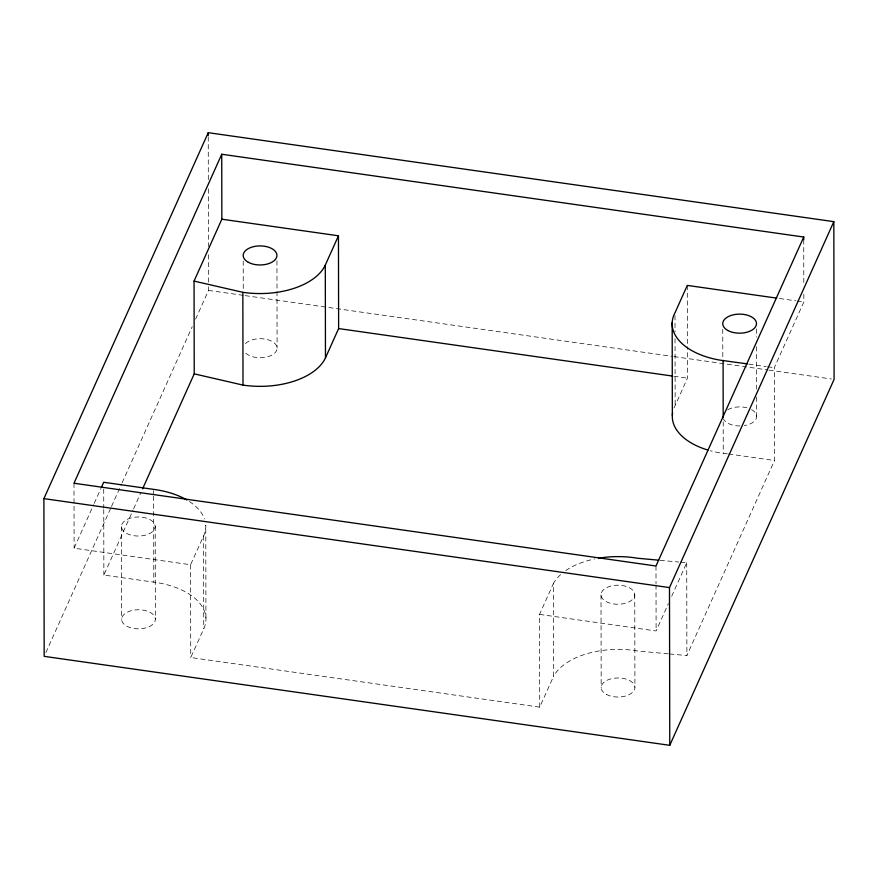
<?xml version="1.0" encoding="UTF-8"?>
<svg xmlns="http://www.w3.org/2000/svg" width="878" height="878" viewBox="0 0 878 878"><rect width="100%" height="100%" fill="white"/><g stroke="black" fill="none" stroke-linecap="round" stroke-linejoin="round"><path stroke-width="0.66" stroke-dasharray="4.39 3.29" d="M205.935 617.958L205.77 525.176A67.463 38.116 -0.1 0 1 204.047 535.086L190.57 564.752L74.114 548.19L93.661 504.663M94.22 503.412L100.915 488.497M45.854 652.606L110.924 507.725M111.484 506.474L121.581 483.987M122.141 482.746L192.249 326.616M195.607 319.131L208.514 290.399L208.503 286.283M560.603 574.651A67.463 38.116 -0.1 0 0 553.327 583.716L553.491 676.499L539.718 707.163L190.735 657.534L204.212 627.858A67.463 38.116 -0.1 0 0 153.804 582.158L103.867 575.057L133.05 510.074M133.621 508.823L140.908 492.58M539.718 707.163L539.553 614.391L553.327 583.716M674.03 407.952A67.463 38.116 -0.1 0 1 675.149 405.559L687.441 378.177L687.386 346.799M539.553 614.391L656.107 630.964L668.356 603.691M671.692 596.25L686.728 562.776L680.077 562.161M669.596 653.956L686.881 655.559L774.473 460.5L774.319 367.728L803.842 301.977L803.82 292.506M727.302 453.794L720.388 452.96A67.463 38.116 -0.1 0 1 710.269 450.743M660.113 560.318L678.738 562.041M668.257 653.836L637.658 651.004A67.463 38.116 -0.1 0 0 553.491 676.499M779.444 298.509L795.709 300.825M797.059 301.011L803.842 301.977M748.704 364.085L766.231 366.576M767.581 366.763L774.319 367.728M208.514 290.399L243.799 295.414M245.149 295.612L672.614 356.413M673.975 356.6L767.602 369.923M768.963 370.11L831.389 378.989M673.876 376.245L687.441 378.177M728.641 453.981L774.473 460.5M803.732 239.738L803.809 283.034M756.485 328.965L756.507 337.152M756.518 346.7L756.595 388.998M756.606 397.185L756.638 416.282M723.198 421.835L723.252 453.224M722.759 329.25L722.813 359.267M687.287 285.405L687.386 345.438M686.728 562.776L686.881 655.559M674.995 315.509L675.028 331.873M675.039 338.699L675.149 405.559M655.987 566.014L656.02 583.607M656.02 584.957L656.107 630.964M634.75 594.571L634.915 687.353M601.013 594.867L601.178 687.65M276.943 260.755L277.097 348.083M243.217 261.051L243.261 291.068M208.24 136.792L208.316 180.681M208.338 188.913L208.437 246.509M208.448 254.741L208.503 284.911M203.575 535.799L203.74 628.571M190.57 564.752L190.735 657.534M155.208 526.372L155.362 619.155M153.639 490.736L153.65 494.83M153.65 496.202L153.804 582.158M121.471 526.668L121.636 619.44M103.725 489.101L103.758 508.197M103.758 509.558L103.867 575.057M73.993 483.24L74.114 548.19M565.75 570.59A67.463 38.116 -0.1 0 1 594.79 558.935M189.33 501.503A67.463 38.116 -0.1 0 1 204.497 518.986M245.511 343.583A16.869 9.526 -0.1 0 1 270.896 340.829A16.869 9.526 -0.1 0 1 271.247 355.425A16.869 9.526 -0.1 0 1 245.741 353.11M751.546 409.587A16.869 9.526 -0.1 0 1 744.357 425.589M740 425.962A16.869 9.526 -0.1 0 1 723.538 419.036M727.697 409.796A16.869 9.526 -0.1 0 1 748.012 408.105M126.575 533.352A16.869 9.526 -0.1 0 0 154.682 528.841A16.869 9.526 -0.1 0 0 133.752 517.351A16.869 9.526 -0.1 0 0 126.575 533.352M126.728 626.135A16.869 9.526 -0.1 0 0 154.846 621.624A16.869 9.526 -0.1 0 0 133.917 610.133A16.869 9.526 -0.1 0 0 126.728 626.135M606.116 601.562A16.869 9.526 -0.1 0 0 634.234 597.051A16.869 9.526 -0.1 0 0 613.305 585.56A16.869 9.526 -0.1 0 0 606.116 601.562M606.281 694.344A16.869 9.526 -0.1 0 0 634.388 689.823A16.869 9.526 -0.1 0 0 613.47 678.332A16.869 9.526 -0.1 0 0 606.281 694.344"/><path stroke-width="1.32" d="M43.9 498.627L208.24 132.677L833.826 221.651L834.1 379.373L669.76 745.323L44.174 656.349L43.9 498.627L669.486 587.601L833.826 221.651M221.739 154.254L73.993 483.24L655.987 566.014L803.732 237.038L221.739 154.254L221.849 219.204L194.06 281.081L194.225 373.852L142.598 488.826M101.475 487.246L103.714 482.274L153.639 489.375A67.463 38.116 -0.1 0 1 186.948 500.021M194.225 373.852L243.008 385.102A67.463 38.116 -0.1 0 0 325.464 357.884L325.299 265.101L338.458 235.787L221.849 219.204M325.464 357.884L338.623 328.57L338.458 235.787M747.354 363.887L720.234 360.178A67.463 38.116 -0.1 0 1 674.995 312.777L687.287 285.405L776.734 298.125M658.785 560.197L637.494 558.232A67.463 38.116 -0.1 0 0 598.675 558.21M338.623 328.57L672.515 376.058M194.06 281.081L242.844 292.319A67.463 38.116 -0.1 0 0 325.299 265.101M803.732 237.038L803.732 239.738M723.088 360.441L723.187 417.741M672.175 322.599L672.339 415.382M669.486 587.601L669.76 745.323M242.844 292.319L243.008 385.102M208.24 132.677L208.24 135.421M707.844 450.041A67.463 38.116 -0.1 0 1 672.614 412.901M248.298 262.281A16.869 9.526 -0.1 0 0 276.416 257.77A16.869 9.526 -0.1 0 0 255.487 246.279A16.869 9.526 -0.1 0 0 248.298 262.281M727.851 330.49A16.869 9.526 -0.1 0 0 755.958 325.979A16.869 9.526 -0.1 0 0 735.029 314.489A16.869 9.526 -0.1 0 0 727.851 330.49"/></g></svg>
